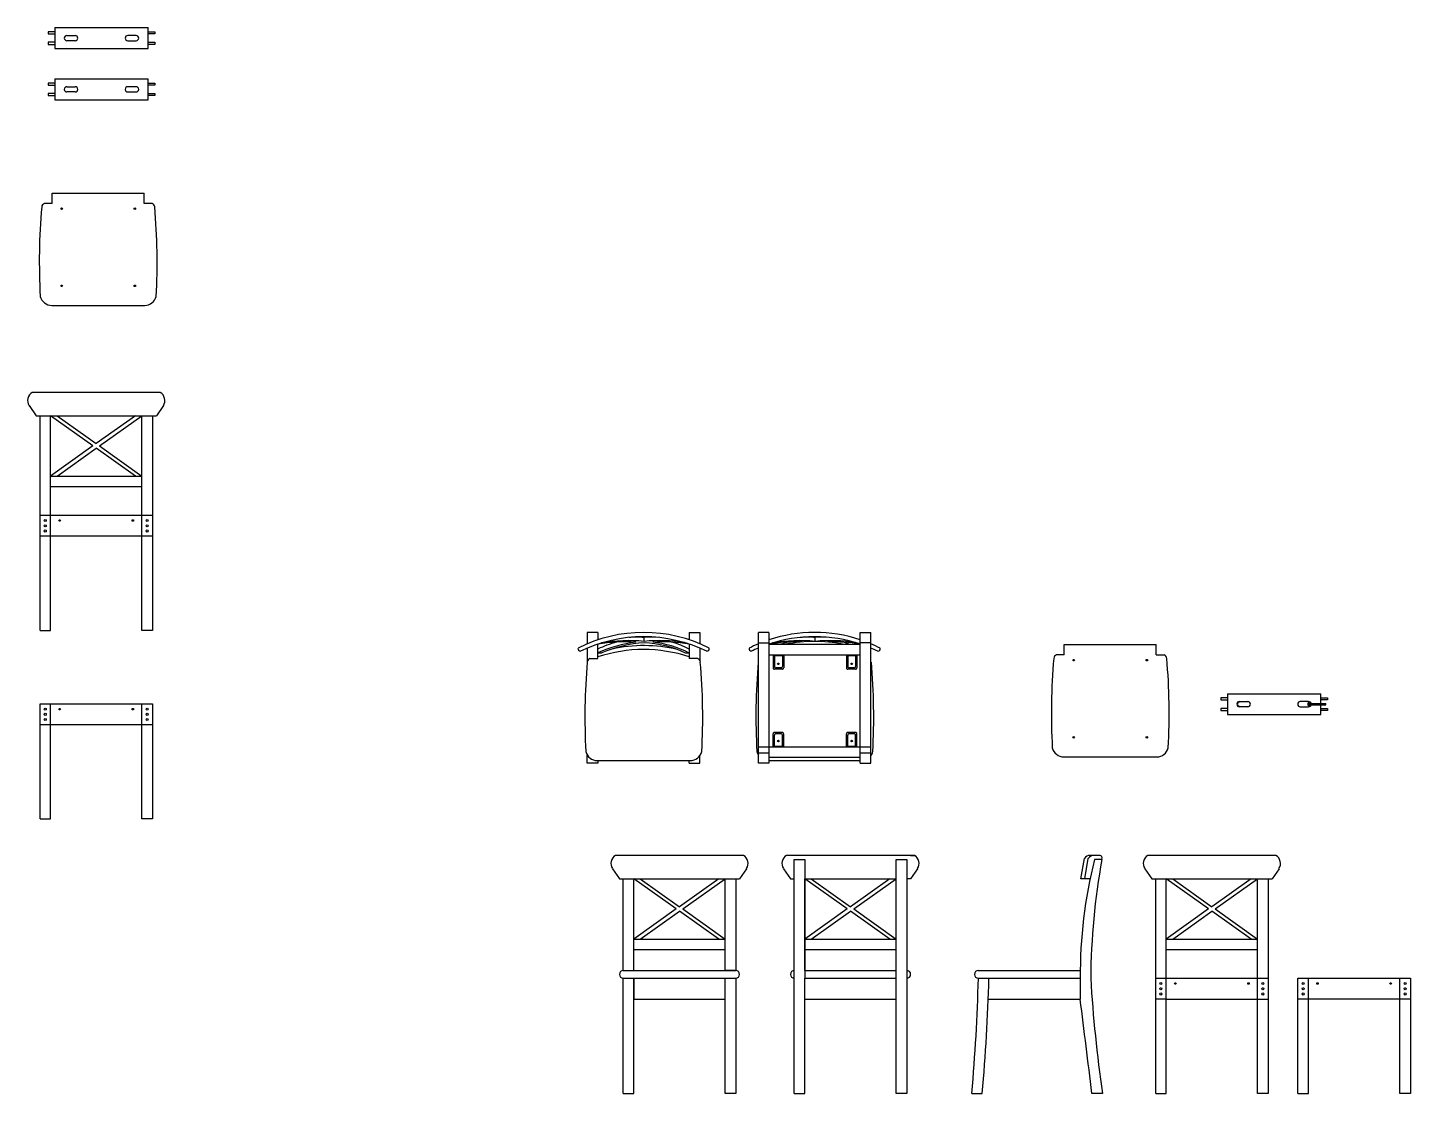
# Model space of a CAD drawing. Header units: millimetres. Extents: x 23410 to 35283, y 8513 to 12646.
# Drawn here: x 23410 to 28699, y 8571 to 12646 of the extents above; entities that cross this region are included whole.
import ezdxf

# ---------------------------------------------------------------- set-up
doc = ezdxf.new("R2010")
doc.units = ezdxf.units.MM
doc.layers.add('Layer1', color=1, linetype='Continuous')

msp = doc.modelspace()

# ---------------------------------------------------------------- linework, layer by layer
at = {"layer": 'Layer1'}
for p, q in [((23514, 12646.3), (23871.2, 12646.3)), ((23514, 12646.3), (23514, 12566.3)), ((23871.2, 12566.3), (23871.2, 12646.3)), ((23514, 12630.3), (23488.7, 12630.3)), ((23488.7, 12630.3), (23488.7, 12622.3)), ((23488.7, 12622.3), (23514, 12622.3)), ((23514, 12590.3), (23488.7, 12590.3)), ((23488.7, 12590.3), (23488.7, 12582.3)), ((23560.3, 12616.3), (23592.2, 12616.3)), ((23592.2, 12596.3), (23560.3, 12596.3)), ((23824.9, 12616.3), (23793.1, 12616.3)), ((23793.1, 12596.3), (23824.9, 12596.3)), ((23871.2, 12630.3), (23896.6, 12630.3)), ((23896.6, 12622.3), (23871.2, 12622.3)), ((23871.2, 12590.3), (23896.6, 12590.3)), ((23896.6, 12630.3), (23896.6, 12622.3)), ((23896.6, 12590.3), (23896.6, 12582.3)), ((23488.7, 12582.3), (23514, 12582.3)), ((23514, 12566.3), (23871.2, 12566.3)), ((23896.6, 12582.3), (23871.2, 12582.3)), ((23514, 12434.4), (23488.7, 12434.4)), ((23488.7, 12434.4), (23488.7, 12426.4)), ((23514, 12450.4), (23871.2, 12450.4)), ((23514, 12450.4), (23514, 12370.4)), ((23871.2, 12370.4), (23871.2, 12450.4)), ((23871.2, 12434.4), (23896.6, 12434.4)), ((23896.6, 12434.4), (23896.6, 12426.4)), ((23488.7, 12426.4), (23514, 12426.4)), ((23514, 12394.4), (23488.7, 12394.4)), ((23488.7, 12394.4), (23488.7, 12386.4)), ((23488.7, 12386.4), (23514, 12386.4)), ((23560.3, 12420.4), (23592.2, 12420.4)), ((23592.2, 12400.4), (23560.3, 12400.4)), ((23824.9, 12420.4), (23793.1, 12420.4)), ((23793.1, 12400.4), (23824.9, 12400.4)), ((23896.6, 12426.4), (23871.2, 12426.4)), ((23871.2, 12394.4), (23896.6, 12394.4)), ((23896.6, 12386.4), (23871.2, 12386.4)), ((23896.6, 12394.4), (23896.6, 12386.4)), ((23514, 12370.4), (23871.2, 12370.4)), ((23504.1, 11974), (23504.1, 12014)), ((23504.1, 12014), (23856.1, 12014)), ((23856.1, 11974), (23856.1, 12014)), ((23504.1, 11974), (23474.1, 11974)), ((23886.1, 11974), (23856.1, 11974)), ((23502.1, 11584), (23858.1, 11584)), ((23917.5, 11251.6), (23427.5, 11251.6)), ((23415.8, 11200.8), (23442.5, 11161.6)), ((23442.5, 11161.6), (23902.5, 11161.6)), ((23457.5, 10341.6), (23457.5, 11161.6)), ((23497.5, 10341.6), (23497.5, 11161.6)), ((23660, 11046.6), (23497.5, 11161.6)), ((23522.5, 11161.6), (23672.5, 11055.5)), ((23822.5, 11161.6), (23672.5, 11055.5)), ((23685, 11046.6), (23847.5, 11161.6)), ((23847.5, 10341.6), (23847.5, 11161.6)), ((23887.5, 11161.6), (23887.5, 10341.6)), ((23929.2, 11200.8), (23902.5, 11161.6)), ((23660, 11046.6), (23497.5, 10931.6)), ((23522.5, 10931.6), (23672.5, 11037.8)), ((23822.5, 10931.6), (23672.5, 11037.8)), ((23685, 11046.6), (23847.5, 10931.6)), ((23497.5, 10931.6), (23847.5, 10931.6)), ((23497.5, 10891.6), (23847.5, 10891.6)), ((23887.5, 10701.6), (23457.5, 10701.6)), ((23457.5, 10341.6), (23497.5, 10341.6)), ((23887.5, 10341.6), (23847.5, 10341.6)), ((25590.9, 10333.6), (25550.9, 10333.6)), ((25550.9, 10333.6), (25550.9, 10290)), ((25590.9, 10333.6), (25590.9, 10305.1)), ((25768.5, 10299.5), (25768.5, 10314.5)), ((25940.9, 10333.6), (25980.9, 10333.6)), ((25940.9, 10333.6), (25940.9, 10305.4)), ((25980.9, 10333.6), (25980.9, 10290.3)), ((26245.2, 10333.6), (26205.2, 10333.6)), ((26205.2, 9833.6), (26205.2, 10333.6)), ((26245.2, 10333.6), (26245.2, 9833.6)), ((26245.2, 10333.6), (26245.2, 10248.2)), ((26422.7, 10299.5), (26422.7, 10314.5)), ((26595.2, 10333.6), (26635.2, 10333.6)), ((26595.2, 9833.6), (26595.2, 10333.6)), ((26635.2, 9833.6), (26635.2, 10333.6)), ((25550.9, 10273.7), (25550.9, 10221.7)), ((25590.9, 10288.8), (25605.2, 10293.3)), ((25590.9, 10233.4), (25590.9, 10288.8)), ((25940.9, 10289.1), (25927.5, 10293.3)), ((25940.9, 10289.1), (25940.9, 10233.4)), ((25980.9, 10274), (25980.9, 10226.6)), ((26205.2, 10293.6), (26245.2, 10293.6)), ((26245.2, 10288.8), (26259.4, 10293.3)), ((26245.2, 10288.2), (26595.2, 10289.1)), ((26595.2, 10289.1), (26581.7, 10293.3)), ((26635.2, 10293.6), (26595.2, 10293.6)), ((27375.3, 10247.6), (27375.3, 10287.6)), ((27375.3, 10287.6), (27727.3, 10287.6)), ((27727.3, 10247.6), (27727.3, 10287.6)), ((25560.9, 10233.4), (25590.9, 10233.4)), ((25590.9, 10255.3), (25605.9, 10255.3)), ((25940.9, 10254.9), (25925.9, 10254.9)), ((25972.9, 10233.4), (25940.9, 10233.4)), ((26245.2, 10248.2), (26595.2, 10248.2)), ((26262, 10248.2), (26262, 10198.2)), ((26262, 10248.2), (26262, 10246.2)), ((26262, 10246.2), (26267, 10246.2)), ((26267, 10246.2), (26267, 10203.2)), ((26267, 10245.2), (26297, 10245.2)), ((26297, 10246.2), (26297, 10203.2)), ((26297, 10246.2), (26302, 10246.2)), ((26302, 10248.2), (26302, 10198.2)), ((26542, 10248.2), (26542, 10198.2)), ((26542, 10248.2), (26542, 10246.2)), ((26542, 10246.2), (26547, 10246.2)), ((26547, 10246.2), (26547, 10203.2)), ((26547, 10245.2), (26577, 10245.2)), ((26577, 10246.2), (26577, 10203.2)), ((26577, 10246.2), (26582, 10246.2)), ((26582, 10248.2), (26582, 10198.2)), ((27375.3, 10247.6), (27345.3, 10247.6)), ((27727.3, 10247.6), (27757.3, 10247.6)), ((26297, 10193.2), (26267, 10193.2)), ((26292, 10198.2), (26272, 10198.2)), ((26577, 10193.2), (26547, 10193.2)), ((26572, 10198.2), (26552, 10198.2)), ((23457.5, 9620.4), (23457.5, 10060.4)), ((23497.5, 9620.4), (23497.5, 10060.4)), ((23847.5, 9620.4), (23847.5, 10060.4)), ((27999.1, 10083.3), (27973.8, 10083.3)), ((27973.8, 10083.3), (27973.8, 10075.3)), ((27973.8, 10075.3), (27999.1, 10075.3)), ((27999.1, 10099.3), (28356.3, 10099.3)), ((27999.1, 10099.3), (27999.1, 10019.3)), ((28039.5, 10061.3), (28037.1, 10061.3)), ((28037.1, 10057.3), (28039.5, 10057.3)), ((28039.5, 10065.3), (28039.5, 10061.3)), ((28039.5, 10057.3), (28039.5, 10053.3)), ((28045.4, 10067.3), (28044.5, 10069.2)), ((28045.4, 10051.3), (28044.5, 10049.3)), ((28045.4, 10069.3), (28077.3, 10069.3)), ((28077.3, 10049.3), (28045.4, 10049.3)), ((28310, 10069.3), (28278.2, 10069.3)), ((28278.2, 10049.3), (28310, 10049.3)), ((28307.2, 10063.3), (28307.2, 10055.3)), ((28311.2, 10063.3), (28307.2, 10063.3)), ((28307.2, 10055.3), (28311.2, 10055.3)), ((28310, 10067.3), (28311, 10069.2)), ((28310, 10051.3), (28311, 10049.3)), ((28311.2, 10063.3), (28311.2, 10055.3)), ((28311.2, 10061.3), (28376.3, 10061.3)), ((28311.2, 10057.3), (28376.3, 10057.3)), ((28315.9, 10065.3), (28315.9, 10061.3)), ((28315.9, 10057.3), (28315.9, 10053.3)), ((28356.3, 10061.3), (28356.3, 10099.3)), ((28356.3, 10083.3), (28381.7, 10083.3)), ((28381.7, 10075.3), (28356.3, 10075.3)), ((28356.3, 10019.3), (28356.3, 10057.3)), ((28376.3, 10057.3), (28376.3, 10061.3)), ((28381.7, 10083.3), (28381.7, 10075.3)), ((27999.1, 10043.3), (27973.8, 10043.3)), ((27973.8, 10043.3), (27973.8, 10035.3)), ((27973.8, 10035.3), (27999.1, 10035.3)), ((27999.1, 10019.3), (28356.3, 10019.3)), ((28356.3, 10043.3), (28381.7, 10043.3)), ((28381.7, 10035.3), (28356.3, 10035.3)), ((28381.7, 10043.3), (28381.7, 10035.3)), ((23887.5, 9980.4), (23457.5, 9980.4)), ((26262, 9896.2), (26262, 9946.2)), ((26297, 9951.2), (26267, 9951.2)), ((26292, 9946.2), (26272, 9946.2)), ((26302, 9896.2), (26302, 9946.2)), ((26542, 9896.2), (26542, 9946.2)), ((26577, 9951.2), (26547, 9951.2)), ((26572, 9946.2), (26552, 9946.2)), ((26582, 9896.2), (26582, 9946.2)), ((26205.2, 9896.2), (26635.2, 9896.2)), ((26262, 9898.2), (26267, 9898.2)), ((26267, 9898.2), (26267, 9941.2)), ((26267, 9899.2), (26297, 9899.2)), ((26297, 9898.2), (26297, 9941.2)), ((26297, 9898.2), (26302, 9898.2)), ((26542, 9898.2), (26547, 9898.2)), ((26547, 9898.2), (26547, 9941.2)), ((26547, 9899.2), (26577, 9899.2)), ((26577, 9898.2), (26577, 9941.2)), ((26577, 9898.2), (26582, 9898.2)), ((25550.9, 9833.6), (25550.9, 9864.8)), ((25588.9, 9843.4), (25944.9, 9843.4)), ((25590.9, 9843.4), (25590.9, 9833.6)), ((25940.9, 9833.6), (25940.9, 9843.4)), ((25980.9, 9833.6), (25980.9, 9861.9)), ((26205.2, 9873.6), (26245.2, 9873.6)), ((26245.2, 9856.2), (26595.2, 9856.2)), ((26245.2, 9843.4), (26595.2, 9843.4)), ((26595.2, 9873.6), (26635.2, 9873.6)), ((27373.3, 9857.6), (27729.3, 9857.6)), ((25590.9, 9833.6), (25550.9, 9833.6)), ((25940.9, 9833.6), (25980.9, 9833.6)), ((26245.2, 9833.6), (26205.2, 9833.6)), ((26595.2, 9833.6), (26635.2, 9833.6)), ((23457.5, 9620.4), (23497.5, 9620.4)), ((23887.5, 9620.4), (23847.5, 9620.4)), ((25673.5, 9481.2), (25658.5, 9481.2)), ((26148.5, 9481.2), (25673.5, 9481.2)), ((26327.7, 9481.2), (26312.7, 9481.2)), ((26802.7, 9481.2), (26327.7, 9481.2)), ((26787.7, 9481.2), (26802.7, 9481.2)), ((27439.2, 9391.2), (27452.2, 9469.3)), ((27454.2, 9391.2), (27467.2, 9469.3)), ((27512, 9480.1), (27474.2, 9481.2)), ((27518.8, 9465.2), (27520.2, 9472.7)), ((28185, 9481.2), (27695, 9481.2)), ((25646.8, 9430.3), (25673.5, 9391.2)), ((26160.3, 9430.3), (26133.5, 9391.2)), ((26301, 9430.3), (26327.7, 9391.2)), ((26342.7, 8571.2), (26342.7, 9465.2)), ((26342.7, 9465.2), (26382.7, 9465.2)), ((26382.7, 9465.2), (26382.7, 9391.2)), ((26732.7, 8571.2), (26732.7, 9465.2)), ((26732.7, 9391.2), (26732.7, 9465.2)), ((26732.7, 9465.2), (26772.7, 9465.2)), ((26772.7, 9465.2), (26772.7, 8571.2)), ((26814.5, 9430.3), (26787.7, 9391.2)), ((27518.8, 9465.2), (27491.5, 9465.2)), ((27683.2, 9430.3), (27710, 9391.2)), ((28196.7, 9430.3), (28170, 9391.2)), ((25673.5, 9391.2), (26133.5, 9391.2)), ((25688.5, 9041.2), (25688.5, 9391.2)), ((25728.5, 9041.2), (25728.5, 9391.2)), ((25891, 9276.2), (25728.5, 9391.2)), ((25753.5, 9391.2), (25903.5, 9285)), ((26053.5, 9391.2), (25903.5, 9285)), ((25916, 9276.2), (26078.5, 9391.2)), ((26078.5, 9041.2), (26078.5, 9391.2)), ((26118.5, 9391.2), (26118.5, 9041.2)), ((26327.7, 9391.2), (26342.7, 9391.2)), ((26382.7, 9391.2), (26732.7, 9391.2)), ((26382.7, 9041.2), (26382.7, 9391.2)), ((26545.2, 9276.2), (26382.7, 9391.2)), ((26382.7, 9391.2), (26407.7, 9391.2)), ((26382.7, 9391.2), (26382.7, 9011.2)), ((26407.7, 9391.2), (26557.7, 9285)), ((26707.7, 9391.2), (26557.7, 9285)), ((26570.2, 9276.2), (26732.7, 9391.2)), ((26787.7, 9391.2), (26772.7, 9391.2)), ((27474.3, 9391.2), (27439.2, 9391.2)), ((27710, 9391.2), (28170, 9391.2)), ((27725, 8571.2), (27725, 9391.2)), ((27765, 8571.2), (27765, 9391.2)), ((27927.5, 9276.2), (27765, 9391.2)), ((27790, 9391.2), (27940, 9285)), ((28090, 9391.2), (27940, 9285)), ((27952.5, 9276.2), (28115, 9391.2)), ((28115, 8571.2), (28115, 9391.2)), ((28155, 9391.2), (28155, 8571.2)), ((25891, 9276.2), (25728.5, 9161.2)), ((25753.5, 9161.2), (25903.5, 9267.3)), ((26053.5, 9161.2), (25903.5, 9267.3)), ((25916, 9276.2), (26078.5, 9161.2)), ((26545.2, 9276.2), (26382.7, 9161.2)), ((26407.7, 9161.2), (26557.7, 9267.3)), ((26707.7, 9161.2), (26557.7, 9267.3)), ((26570.2, 9276.2), (26732.7, 9161.2)), ((27927.5, 9276.2), (27765, 9161.2)), ((27790, 9161.2), (27940, 9267.3)), ((28090, 9161.2), (27940, 9267.3)), ((27952.5, 9276.2), (28115, 9161.2)), ((25728.5, 9121.2), (25728.5, 9161.2)), ((25728.5, 9161.2), (26078.5, 9161.2)), ((26382.7, 9121.2), (26382.7, 9161.2)), ((26382.7, 9161.2), (26732.7, 9161.2)), ((27765, 9161.2), (28115, 9161.2)), ((25728.5, 9041.2), (25728.5, 9121.2)), ((25728.5, 9121.2), (26078.5, 9121.2)), ((26382.7, 9121.2), (26732.7, 9121.2)), ((27765, 9121.2), (28115, 9121.2)), ((25688.5, 9041.2), (26118.5, 9041.2)), ((25688.5, 8571.2), (25688.5, 9011.2)), ((25688.5, 9011.2), (26118.5, 9011.2)), ((25728.5, 8571.2), (25728.5, 9011.2)), ((25728.5, 9011.2), (25728.5, 8931.2)), ((26118.5, 9041.2), (26078.5, 9041.2)), ((26078.5, 8571.2), (26078.5, 9011.2)), ((26118.5, 9011.2), (26118.5, 8571.2)), ((26382.7, 9041.2), (26732.7, 9041.2)), ((26382.7, 9011.2), (26732.7, 9011.2)), ((26382.7, 8571.2), (26382.7, 9011.2)), ((27046.6, 9041.2), (27436.6, 9041.2)), ((27046.7, 9011.2), (27436.3, 9011.2)), ((27436.3, 9011.2), (27436.3, 8931.2)), ((27725, 9011.2), (27745, 9011.2)), ((28269.1, 8571.2), (28269.1, 9011.2)), ((28309.1, 8571.2), (28309.1, 9011.2)), ((28659.1, 8571.2), (28659.1, 9011.2)), ((25728.5, 8931.2), (26078.5, 8931.2)), ((26382.7, 8931.2), (26732.7, 8931.2)), ((27084.4, 8931.2), (27436.3, 8931.2)), ((27765, 8931.2), (27725, 8931.2)), ((27765, 8931.2), (28155, 8931.2)), ((28699.1, 8931.2), (28269.1, 8931.2)), ((25688.5, 8571.2), (25728.5, 8571.2)), ((26118.5, 8571.2), (26078.5, 8571.2)), ((26342.7, 8571.2), (26382.7, 8571.2)), ((26772.7, 8571.2), (26732.7, 8571.2)), ((27021.7, 8571.2), (27061.7, 8571.2)), ((27521.7, 8571.2), (27481.3, 8571.2)), ((27725, 8571.2), (27765, 8571.2)), ((28155, 8571.2), (28115, 8571.2)), ((28269.1, 8571.2), (28309.1, 8571.2)), ((28699.1, 8571.2), (28659.1, 8571.2))]:
    msp.add_line(p, q, dxfattribs=at)
for points in [[(23457.5, 10781.6), (23887.5, 10781.6)], [(23457.5, 10060.4), (23887.5, 10060.4), (23887.5, 9620.4)], [(27725, 9011.2), (28155, 9011.2)], [(28269.1, 9011.2), (28699.1, 9011.2), (28699.1, 8571.2)]]:
    msp.add_lwpolyline(points, dxfattribs=at)
for centre, radius in [((23540.1, 11954), 3), ((23820.1, 11954), 3), ((23540.1, 11659), 3), ((23820.1, 11659), 3), ((23477.5, 10761.6), 4), ((23477.5, 10741.6), 4), ((23532.5, 10761.6), 3), ((23812.5, 10761.6), 3), ((23867.5, 10761.6), 4), ((23867.5, 10741.6), 4), ((23477.5, 10721.6), 4), ((23867.5, 10721.6), 4), ((26282, 10213.4), 3), ((26562, 10213.4), 3), ((27411.3, 10227.6), 3), ((27691.3, 10227.6), 3), ((23477.5, 10040.4), 4), ((23477.5, 10020.4), 4), ((23477.5, 10000.4), 4), ((23532.5, 10040.4), 3), ((23812.5, 10040.4), 3), ((23867.5, 10040.4), 4), ((23867.5, 10020.4), 4), ((23867.5, 10000.4), 4), ((26282, 9918.4), 3), ((26562, 9918.4), 3), ((27411.3, 9932.6), 3), ((27691.3, 9932.6), 3), ((27745, 8991.2), 4), ((27800, 8991.2), 3), ((28080, 8991.2), 3), ((28135, 8991.2), 4), ((28289.1, 8991.2), 4), ((28344.1, 8991.2), 3), ((28624.1, 8991.2), 3), ((28679.1, 8991.2), 4), ((27745, 8971.2), 4), ((27745, 8951.2), 4), ((28135, 8971.2), 4), ((28135, 8951.2), 4), ((28289.1, 8971.2), 4), ((28289.1, 8951.2), 4), ((28679.1, 8971.2), 4), ((28679.1, 8951.2), 4)]:
    msp.add_circle(centre, radius, dxfattribs=at)
for centre, radius, start, end in [((23560.3, 12606.3), 10, 90, 270), ((23592.2, 12606.3), 10, 270, 90), ((23793.1, 12606.3), 10, 90, 270), ((23824.9, 12606.3), 10, 270, 90), ((23560.3, 12410.4), 10, 90, 270), ((23592.2, 12410.4), 10, 270, 90), ((23793.1, 12410.4), 10, 90, 270), ((23824.9, 12410.4), 10, 270, 90), ((25856.2, 11751.6), 2401.5, 175.003, 183.1765), ((23480.3, 11958.5), 16.7, 112.0518, 172.1308), ((23879.8, 11958.5), 16.7, 7.8692, 67.9482), ((21503.9, 11751.6), 2401.5, 356.8235, 4.997), ((23502.9, 11630), 46, 194.4084, 268.9155), ((23857.2, 11630), 46, 271.0845, 345.5916), ((23447, 11220.3), 36.9, 121.962, 212.0549), ((23898, 11220.3), 36.9, 327.9451, 58.038), ((25766.4, 9779.9), 553.7, 63.0336, 116.9664), ((25766.4, 9763.6), 553.7, 64.1411, 115.8589), ((25739.6, 9856.8), 458.6, 86.3915, 93.6085), ((25795.2, 9924.8), 390.6, 86.077, 93.923), ((26420.6, 9779.9), 553.7, 71.6203, 108.4709), ((26420.6, 9763.7), 553.6, 71.6166, 108.4699), ((26393.9, 9856.8), 458.6, 86.3915, 93.6085), ((26449.4, 9924.8), 390.6, 86.077, 93.923), ((25525.6, 10272.2), 10.4, 173.2533, 265.9558), ((25699.4, 9613.9), 683.5, 86.9434, 99.1295), ((25798.4, 9800.7), 499.7, 97.0876, 114.5305), ((25798.4, 9815.7), 499.7, 105.8091, 114.5305), ((25766.3, 9714.7), 553.7, 71.6187, 108.4656), ((25709.5, 9697.9), 604.5, 84.3963, 99.9331), ((25799.8, 9804.9), 490.3, 93.6601, 113.2885), ((25765.4, 9729.7), 553.7, 76.5377, 102.5232), ((25827.5, 9697.9), 604.5, 80.9998, 95.6037), ((25747.8, 9877), 417.7, 64.7509, 87.1534), ((25837.6, 9662.6), 634.9, 80.6324, 93.2903), ((25757.7, 9895.2), 403.6, 63.0057, 83.8095), ((25757.8, 9910.2), 403.6, 63.0057, 73.0999), ((26007.1, 10272.2), 10.4, 274.0442, 6.7467), ((26179.8, 10272.2), 10.4, 173.2533, 265.9558), ((26420.6, 9779.9), 553.7, 112.8964, 116.9664), ((26425.9, 9750), 568.6, 112.8402, 115.8189), ((26353.6, 9613.9), 683.5, 88.4162, 99.1295), ((26363.7, 9697.9), 604.5, 84.3963, 99.9331), ((26507.5, 9640.4), 683.3, 106.2309, 108.5266), ((26420.6, 9745.6), 553.7, 78.885, 101.388), ((26481.7, 9697.9), 604.5, 80.9998, 95.6037), ((26491.8, 9662.6), 634.9, 80.6324, 92.0248), ((26412.1, 9910.2), 403.6, 69.7739, 73.0999), ((26420.6, 9779.9), 553.7, 63.0336, 67.1974), ((26414.5, 9750), 568.6, 64.1811, 67.1598), ((26661.4, 10272.2), 10.4, 274.0442, 6.7467), ((27943.1, 10011.1), 2401.5, 175.003, 183.1765), ((25567.2, 10218), 16.7, 112.0518, 172.1308), ((25966.7, 10218), 16.7, 7.8692, 67.9482), ((23590.8, 10011.1), 2401.5, 356.8235, 4.997), ((28597.3, 10011.1), 2401.5, 175.003, 183.1765), ((24245, 10011.1), 2401.5, 356.8235, 4.997), ((29727.4, 10025.2), 2401.5, 175.003, 183.1765), ((27351.6, 10232.1), 16.7, 112.0518, 172.1308), ((27751, 10232.1), 16.7, 7.8692, 67.9482), ((25375.1, 10025.2), 2401.5, 356.8235, 4.997), ((26266.7, 10198), 4.75, 176.9181, 273.0466), ((26271.7, 10203), 4.75, 176.9181, 273.0466), ((26292.2, 10203), 4.75, 266.9534, 3.0819), ((26297.2, 10198), 4.75, 266.9534, 3.0819), ((26546.7, 10198), 4.75, 176.9181, 273.0466), ((26551.7, 10203), 4.75, 176.9181, 273.0466), ((26572.2, 10203), 4.75, 266.9534, 3.0819), ((26577.2, 10198), 4.75, 266.9534, 3.0819), ((28045.4, 10059.3), 10, 90, 270), ((28044.9, 10059.3), 8.02, 86.088, 273.912), ((28077.3, 10059.3), 10, 270, 90), ((28278.2, 10059.3), 10, 90, 270), ((28310, 10059.3), 10, 270, 90), ((28310.6, 10059.3), 8.02, 266.088, 93.912), ((26266.7, 9946.5), 4.75, 86.9534, 183.0819), ((26271.7, 9941.5), 4.75, 86.9534, 183.0819), ((26292.2, 9941.5), 4.75, 356.9181, 93.0466), ((26297.2, 9946.5), 4.75, 356.9181, 93.0466), ((26546.7, 9946.5), 4.75, 86.9534, 183.0819), ((26551.7, 9941.5), 4.75, 86.9534, 183.0819), ((26572.2, 9941.5), 4.75, 356.9181, 93.0466), ((26577.2, 9946.5), 4.75, 356.9181, 93.0466), ((27374.2, 9903.6), 46, 194.4084, 268.9155), ((27728.4, 9903.6), 46, 271.0845, 345.5916), ((25589.8, 9889.4), 46, 194.4084, 268.9155), ((25944.1, 9889.4), 46, 271.0845, 345.5916), ((26237.3, 9886.5), 38.8, 192.7259, 214.0493), ((26611.8, 9882.9), 31.4, 317.9285, 350.906), ((25678.1, 9449.9), 36.9, 121.962, 212.0549), ((26129, 9449.9), 36.9, 327.9451, 58.038), ((26332.3, 9449.9), 36.9, 121.962, 212.0549), ((26783.2, 9449.9), 36.9, 327.9451, 58.038), ((27474.4, 9454.5), 26.7, 90.4962, 146.2263), ((27488.2, 9455.8), 25, 87.7219, 147.2313), ((27511.2, 9471), 9.11, 10.3999, 84.9677), ((27714.5, 9449.9), 36.9, 121.962, 212.0549), ((28165.4, 9449.9), 36.9, 327.9451, 58.038), ((29202.7, 9026.7), 1766.4, 165.6269, 180.5027), ((30233.7, 8981.8), 2757.5, 169.9048, 179.3899), ((25688.5, 9026.2), 15, 90, 270), ((26118.5, 9026.2), 15, 270, 90), ((26342.7, 9026.2), 15, 90, 270), ((26772.7, 9026.2), 15, 270, 90), ((20060.4, 9187.4), 6988.6, 354.94119, 358.55492), ((27046.6, 9026.2), 15, 90, 270), ((20100.5, 9187.4), 6988.6, 354.94119, 358.55492), ((32630.8, 9321.1), 5163.8, 183.4409, 188.3505), ((-1265503.4, -152869.1), 1303024.3, 7.1170399, 7.1329928)]:
    msp.add_arc(centre, radius, start, end, dxfattribs=at)

doc.saveas('drawing.dxf')
